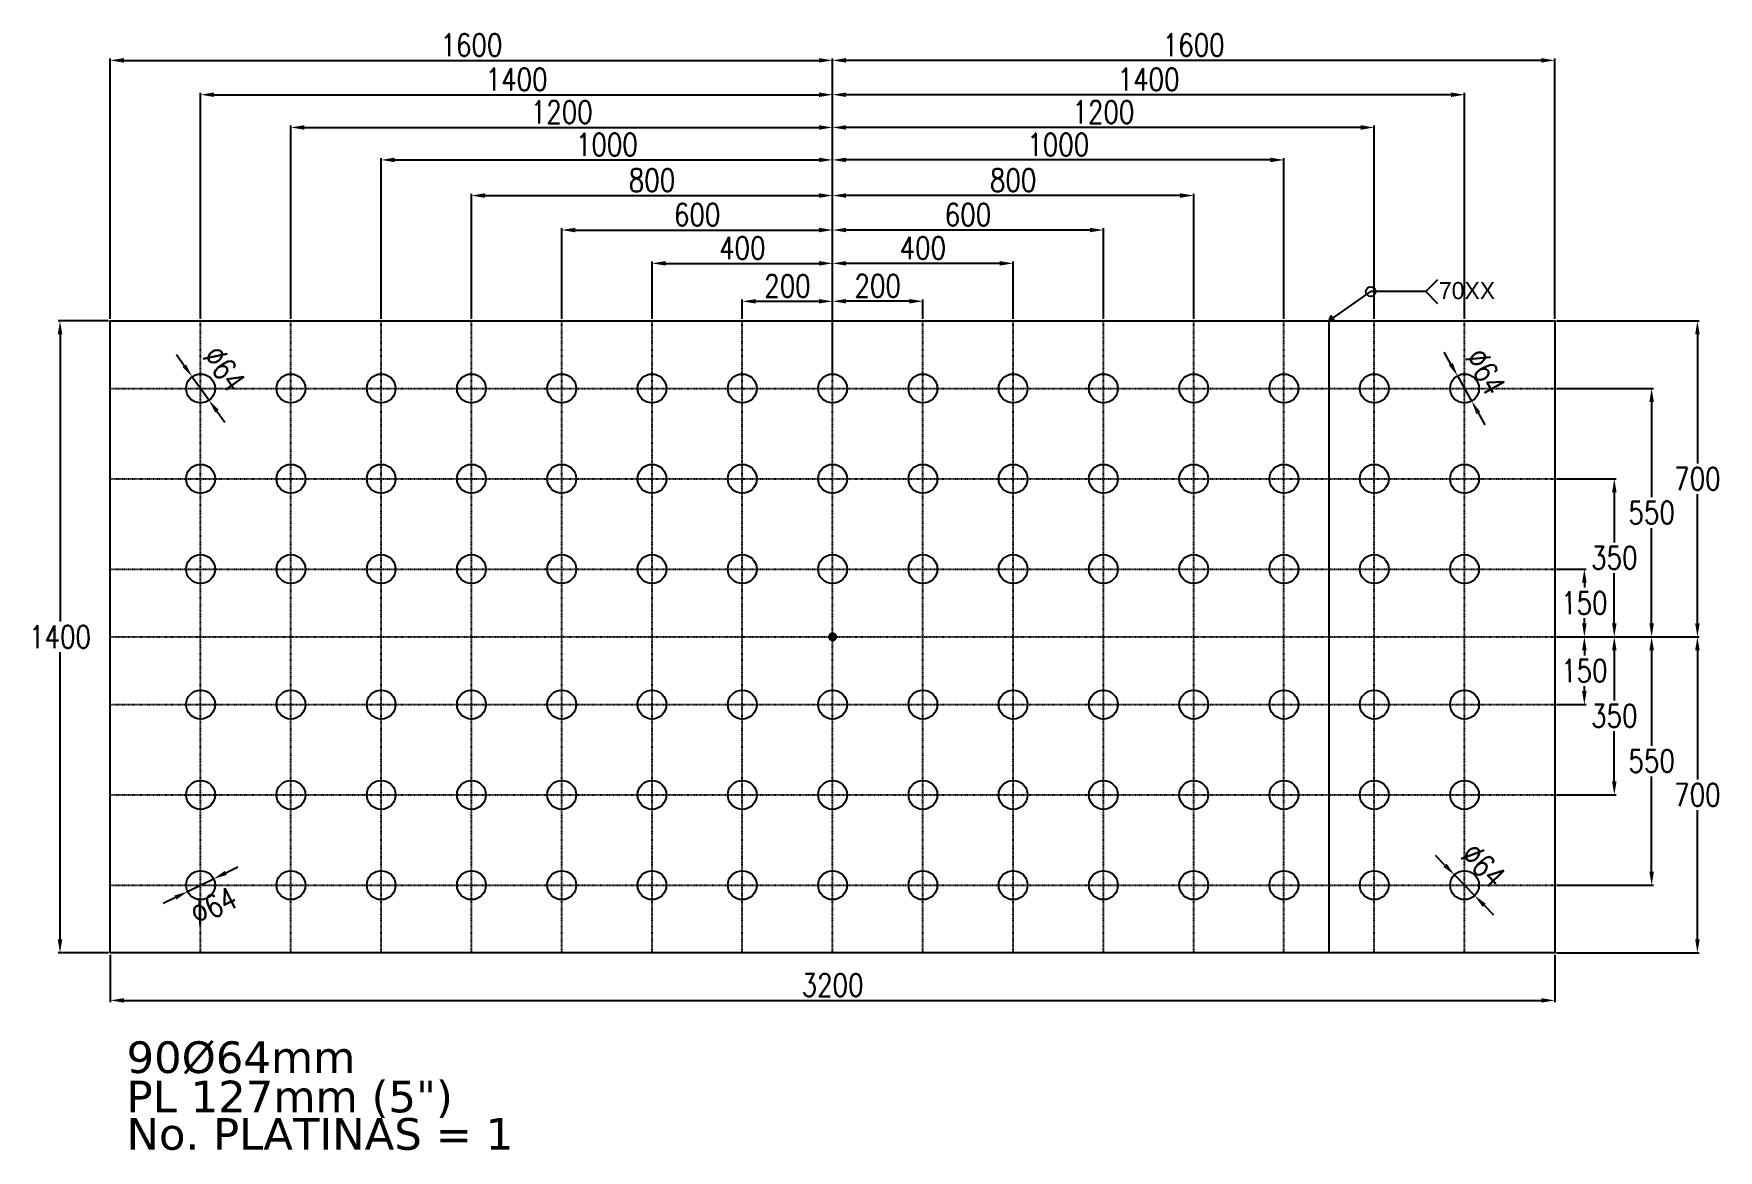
# Model space of a CAD drawing. Header units: millimetres. Extents: x 1541 to 289025, y -12015 to 47026.
# Drawn here: x 22992 to 26724, y 5509 to 7982 of the extents above; entities that cross this region are included whole.
import ezdxf

# ---------------------------------------------------------------- set-up
doc = ezdxf.new("R2010")
doc.units = ezdxf.units.MM
doc.header["$LTSCALE"] = 0.1
doc.linetypes.add('DASHDOT', pattern=[25.4, 12.7, -6.35, 0, -6.35])
doc.layers.get('0').update_dxf_attribs({"color": 255})
for name, color, linetype in [('COTAS', 8, 'Continuous'), ('EJE PERNOS', 1, 'DASHDOT'), ('PERNOS', 3, 'Continuous'), ('PLATINA', 5, 'Continuous'), ('TEXTO GENERAL', 3, 'Continuous'), ('TITULO', 3, 'Continuous')]:
    doc.layers.add(name, color=color, linetype=linetype)
doc.styles.add('CNI_COTAS', font='romans.shx', dxfattribs={"width": 0.8})
doc.styles.add('ROMANS', font='DINGRAFO.SHX')
doc.styles.add('VERDANA', font='verdana.ttf')
doc.dimstyles.new('1.3', dxfattribs={"dimscale": 0, "dimtxt": 50, "dimasz": 30, "dimexe": 4, "dimexo": 4, "dimgap": 9, "dimtad": 1, "dimdec": 0, "dimzin": 4, "dimdsep": 46, "dimtxsty": 'CNI_COTAS', "dimcen": 0, "dimclrd": 256, "dimclrt": 3, "dimadec": 0, "dimazin": 0, "dimtfac": 1, "dimtdec": 0, "dimtmove": 2, "dimatfit": 0, "dimfxl": 0.05, "dimtolj": 1, "dimtzin": 0, "dimarcsym": 0})

# ---------------------------------------------------------------- blocks, each defined once
blk = doc.blocks.new('*D2799')
at = {"layer": 'COTAS', "color": 0, "lineweight": -2, "ltscale": 3, "transparency": 16777216}
for p, q in [((26365.5, 7196.1), (26580, 7196.1)), ((26365.5, 6646.1), (26580, 6646.1))]:
    blk.add_line(p, q, dxfattribs=at)
at = {"layer": 'COTAS', "lineweight": -2, "ltscale": 3, "transparency": 16777216}
for p, q in [((26576, 7166.1), (26576, 6955.1)), ((26576, 6676.1), (26576, 6887.1))]:
    blk.add_line(p, q, dxfattribs=at)
at = {"layer": 'COTAS', "ltscale": 3, "transparency": 16777216}
for points in [[(26571, 7166.1), (26581, 7166.1), (26576, 7196.1)], [(26571, 6676.1), (26581, 6676.1), (26576, 6646.1)]]:
    blk.add_solid(points, dxfattribs=at)
at = {"layer": 'Defpoints', "color": 0, "ltscale": 3, "transparency": 16777216}
for p in [(26361.5, 7196.1), (26361.5, 6646.1), (26576, 6646.1)]:
    blk.add_point(p, dxfattribs=at)
at = {"layer": 'COTAS', "color": 3, "ltscale": 3, "transparency": 16777216, "insert": (26576, 6921.1), "char_height": 50, "attachment_point": 5, "rotation": 0.2, "style": 'CNI_COTAS'}
blk.add_mtext('\\A1;550', dxfattribs=at)
blk = doc.blocks.new('*D3275')
at = {"layer": 'COTAS', "color": 0, "lineweight": -2, "transparency": 16777216}
for p, q in [((23157.5, 7346.1), (23046.1, 7346.1)), ((23157.5, 5946.1), (23046.1, 5946.1))]:
    blk.add_line(p, q, dxfattribs=at)
at = {"layer": 'COTAS', "lineweight": -2, "transparency": 16777216}
for p, q in [((23050.1, 7316.1), (23050.1, 6680.1)), ((23050.1, 5976.1), (23050.1, 6612.1))]:
    blk.add_line(p, q, dxfattribs=at)
at = {"layer": 'COTAS', "transparency": 16777216}
for points in [[(23045.1, 7316.1), (23055.1, 7316.1), (23050.1, 7346.1)], [(23045.1, 5976.1), (23055.1, 5976.1), (23050.1, 5946.1)]]:
    blk.add_solid(points, dxfattribs=at)
at = {"layer": 'Defpoints', "color": 0, "transparency": 16777216}
for p in [(23050.1, 7346.1), (23161.5, 7346.1), (23161.5, 5946.1)]:
    blk.add_point(p, dxfattribs=at)
at = {"layer": 'COTAS', "color": 3, "transparency": 16777216, "insert": (23050.1, 6646.1), "char_height": 50, "attachment_point": 5, "rotation": 0.2, "style": 'CNI_COTAS'}
blk.add_mtext('\\A1;1400', dxfattribs=at)
blk = doc.blocks.new('*D3276')
at = {"layer": 'COTAS', "color": 0, "lineweight": -2, "transparency": 16777216}
for p, q in [((23161.5, 5942.1), (23161.5, 5837)), ((26361.5, 5942.1), (26361.5, 5837))]:
    blk.add_line(p, q, dxfattribs=at)
at = {"layer": 'COTAS', "lineweight": -2, "transparency": 16777216}
blk.add_line((23191.5, 5841), (26331.5, 5841), dxfattribs=at)
at = {"layer": 'COTAS', "transparency": 16777216}
for points in [[(23191.5, 5846), (23191.5, 5836), (23161.5, 5841)], [(26331.5, 5846), (26331.5, 5836), (26361.5, 5841)]]:
    blk.add_solid(points, dxfattribs=at)
at = {"layer": 'Defpoints', "color": 0, "transparency": 16777216}
for p in [(23161.5, 5946.1), (26361.5, 5946.1), (26361.5, 5841)]:
    blk.add_point(p, dxfattribs=at)
at = {"layer": 'COTAS', "color": 3, "transparency": 16777216, "insert": (24761.5, 5875), "char_height": 50, "attachment_point": 5, "style": 'CNI_COTAS'}
blk.add_mtext('\\A1;3200', dxfattribs=at)
blk = doc.blocks.new('*D2822')
at = {"layer": 'COTAS', "color": 0, "lineweight": -2, "ltscale": 3, "transparency": 16777216}
for p, q in [((26365.5, 6646.1), (26430.9, 6646.1)), ((26365.5, 6496.1), (26430.9, 6496.1))]:
    blk.add_line(p, q, dxfattribs=at)
at = {"layer": 'COTAS', "lineweight": -2, "ltscale": 3, "transparency": 16777216}
for p, q in [((26426.9, 6616.1), (26426.9, 6605.1)), ((26426.9, 6526.1), (26426.9, 6537.1))]:
    blk.add_line(p, q, dxfattribs=at)
at = {"layer": 'COTAS', "ltscale": 3, "transparency": 16777216}
for points in [[(26421.9, 6616.1), (26431.9, 6616.1), (26426.9, 6646.1)], [(26421.9, 6526.1), (26431.9, 6526.1), (26426.9, 6496.1)]]:
    blk.add_solid(points, dxfattribs=at)
at = {"layer": 'Defpoints', "color": 0, "ltscale": 3, "transparency": 16777216}
for p in [(26361.5, 6646.1), (26426.9, 6646.1), (26361.5, 6496.1)]:
    blk.add_point(p, dxfattribs=at)
at = {"layer": 'COTAS', "color": 3, "ltscale": 3, "transparency": 16777216, "insert": (26426.9, 6571.1), "char_height": 50, "attachment_point": 5, "rotation": 0.2, "style": 'CNI_COTAS'}
blk.add_mtext('\\A1;150', dxfattribs=at)
blk = doc.blocks.new('*D2823')
at = {"layer": 'COTAS', "color": 0, "lineweight": -2, "ltscale": 3, "transparency": 16777216}
for p, q in [((26365.5, 6646.1), (26497.3, 6646.1)), ((26365.5, 6296.1), (26497.3, 6296.1))]:
    blk.add_line(p, q, dxfattribs=at)
at = {"layer": 'COTAS', "lineweight": -2, "ltscale": 3, "transparency": 16777216}
for p, q in [((26493.3, 6616.1), (26493.3, 6505.1)), ((26493.3, 6326.1), (26493.3, 6437.1))]:
    blk.add_line(p, q, dxfattribs=at)
at = {"layer": 'COTAS', "ltscale": 3, "transparency": 16777216}
for points in [[(26488.3, 6616.1), (26498.3, 6616.1), (26493.3, 6646.1)], [(26488.3, 6326.1), (26498.3, 6326.1), (26493.3, 6296.1)]]:
    blk.add_solid(points, dxfattribs=at)
at = {"layer": 'Defpoints', "color": 0, "ltscale": 3, "transparency": 16777216}
for p in [(26361.5, 6646.1), (26493.3, 6646.1), (26361.5, 6296.1)]:
    blk.add_point(p, dxfattribs=at)
at = {"layer": 'COTAS', "color": 3, "ltscale": 3, "transparency": 16777216, "insert": (26493.3, 6471.1), "char_height": 50, "attachment_point": 5, "rotation": 0.2, "style": 'CNI_COTAS'}
blk.add_mtext('\\A1;350', dxfattribs=at)
blk = doc.blocks.new('*D2824')
at = {"layer": 'COTAS', "color": 0, "lineweight": -2, "ltscale": 3, "transparency": 16777216}
for p, q in [((26365.5, 6646.1), (26580, 6646.1)), ((26365.5, 6096.1), (26580, 6096.1))]:
    blk.add_line(p, q, dxfattribs=at)
at = {"layer": 'COTAS', "lineweight": -2, "ltscale": 3, "transparency": 16777216}
for p, q in [((26576, 6616.1), (26576, 6405.1)), ((26576, 6126.1), (26576, 6337.1))]:
    blk.add_line(p, q, dxfattribs=at)
at = {"layer": 'COTAS', "ltscale": 3, "transparency": 16777216}
for points in [[(26571, 6616.1), (26581, 6616.1), (26576, 6646.1)], [(26571, 6126.1), (26581, 6126.1), (26576, 6096.1)]]:
    blk.add_solid(points, dxfattribs=at)
at = {"layer": 'Defpoints', "color": 0, "ltscale": 3, "transparency": 16777216}
for p in [(26361.5, 6646.1), (26576, 6646.1), (26361.5, 6096.1)]:
    blk.add_point(p, dxfattribs=at)
at = {"layer": 'COTAS', "color": 3, "ltscale": 3, "transparency": 16777216, "insert": (26576, 6371.1), "char_height": 50, "attachment_point": 5, "rotation": 0.2, "style": 'CNI_COTAS'}
blk.add_mtext('\\A1;550', dxfattribs=at)
blk = doc.blocks.new('*D2825')
at = {"layer": 'COTAS', "color": 0, "lineweight": -2, "ltscale": 3, "transparency": 16777216}
for p, q in [((26365.5, 6646.1), (26681.4, 6646.1)), ((26365.5, 5946.1), (26681.4, 5946.1))]:
    blk.add_line(p, q, dxfattribs=at)
at = {"layer": 'COTAS', "lineweight": -2, "ltscale": 3, "transparency": 16777216}
for p, q in [((26677.4, 6616.1), (26677.4, 6330.1)), ((26677.4, 5976.1), (26677.4, 6262.1))]:
    blk.add_line(p, q, dxfattribs=at)
at = {"layer": 'COTAS', "ltscale": 3, "transparency": 16777216}
for points in [[(26672.4, 6616.1), (26682.4, 6616.1), (26677.4, 6646.1)], [(26672.4, 5976.1), (26682.4, 5976.1), (26677.4, 5946.1)]]:
    blk.add_solid(points, dxfattribs=at)
at = {"layer": 'Defpoints', "color": 0, "ltscale": 3, "transparency": 16777216}
for p in [(26361.5, 6646.1), (26677.4, 6646.1), (26361.5, 5946.1)]:
    blk.add_point(p, dxfattribs=at)
at = {"layer": 'COTAS', "color": 3, "ltscale": 3, "transparency": 16777216, "insert": (26677.4, 6296.1), "char_height": 50, "attachment_point": 5, "rotation": 0.2, "style": 'CNI_COTAS'}
blk.add_mtext('\\A1;700', dxfattribs=at)
blk = doc.blocks.new('*D2826')
at = {"layer": 'COTAS', "color": 0, "lineweight": -2, "ltscale": 3, "transparency": 16777216}
for p, q in [((24761.5, 7350.1), (24761.5, 7393.3)), ((24961.5, 7350.1), (24961.5, 7393.3))]:
    blk.add_line(p, q, dxfattribs=at)
at = {"layer": 'COTAS', "lineweight": -2, "ltscale": 3, "transparency": 16777216}
blk.add_line((24931.5, 7389.3), (24791.5, 7389.3), dxfattribs=at)
at = {"layer": 'COTAS', "ltscale": 3, "transparency": 16777216}
for points in [[(24791.5, 7394.3), (24791.5, 7384.3), (24761.5, 7389.3)], [(24931.5, 7394.3), (24931.5, 7384.3), (24961.5, 7389.3)]]:
    blk.add_solid(points, dxfattribs=at)
at = {"layer": 'Defpoints', "color": 0, "ltscale": 3, "transparency": 16777216}
for p in [(24761.5, 7389.3), (24761.5, 7346.1), (24961.5, 7346.1)]:
    blk.add_point(p, dxfattribs=at)
at = {"layer": 'COTAS', "color": 3, "ltscale": 3, "transparency": 16777216, "insert": (24861.5, 7423.3), "char_height": 50, "attachment_point": 5, "style": 'CNI_COTAS'}
blk.add_mtext('\\A1;200', dxfattribs=at)
blk = doc.blocks.new('*D2827')
at = {"layer": 'COTAS', "color": 0, "lineweight": -2, "ltscale": 3, "transparency": 16777216}
for p, q in [((24761.5, 7350.1), (24761.5, 7477.2)), ((25161.5, 7350.1), (25161.5, 7477.2))]:
    blk.add_line(p, q, dxfattribs=at)
at = {"layer": 'COTAS', "lineweight": -2, "ltscale": 3, "transparency": 16777216}
blk.add_line((25131.5, 7473.2), (24791.5, 7473.2), dxfattribs=at)
at = {"layer": 'COTAS', "ltscale": 3, "transparency": 16777216}
for points in [[(24791.5, 7478.2), (24791.5, 7468.2), (24761.5, 7473.2)], [(25131.5, 7478.2), (25131.5, 7468.2), (25161.5, 7473.2)]]:
    blk.add_solid(points, dxfattribs=at)
at = {"layer": 'Defpoints', "color": 0, "ltscale": 3, "transparency": 16777216}
for p in [(24761.5, 7473.2), (24761.5, 7346.1), (25161.5, 7346.1)]:
    blk.add_point(p, dxfattribs=at)
at = {"layer": 'COTAS', "color": 3, "ltscale": 3, "transparency": 16777216, "insert": (24961.5, 7507.2), "char_height": 50, "attachment_point": 5, "style": 'CNI_COTAS'}
blk.add_mtext('\\A1;400', dxfattribs=at)
blk = doc.blocks.new('*D2828')
at = {"layer": 'COTAS', "color": 0, "lineweight": -2, "ltscale": 3, "transparency": 16777216}
for p, q in [((24761.5, 7350.1), (24761.5, 7550.9)), ((25361.5, 7350.1), (25361.5, 7550.9))]:
    blk.add_line(p, q, dxfattribs=at)
at = {"layer": 'COTAS', "lineweight": -2, "ltscale": 3, "transparency": 16777216}
blk.add_line((25331.5, 7546.9), (24791.5, 7546.9), dxfattribs=at)
at = {"layer": 'COTAS', "ltscale": 3, "transparency": 16777216}
for points in [[(24791.5, 7551.9), (24791.5, 7541.9), (24761.5, 7546.9)], [(25331.5, 7551.9), (25331.5, 7541.9), (25361.5, 7546.9)]]:
    blk.add_solid(points, dxfattribs=at)
at = {"layer": 'Defpoints', "color": 0, "ltscale": 3, "transparency": 16777216}
for p in [(24761.5, 7546.9), (24761.5, 7346.1), (25361.5, 7346.1)]:
    blk.add_point(p, dxfattribs=at)
at = {"layer": 'COTAS', "color": 3, "ltscale": 3, "transparency": 16777216, "insert": (25061.5, 7580.9), "char_height": 50, "attachment_point": 5, "style": 'CNI_COTAS'}
blk.add_mtext('\\A1;600', dxfattribs=at)
blk = doc.blocks.new('*D2829')
at = {"layer": 'COTAS', "color": 0, "lineweight": -2, "ltscale": 3, "transparency": 16777216}
for p, q in [((24761.5, 7350.1), (24761.5, 7627.3)), ((25561.5, 7350.1), (25561.5, 7627.3))]:
    blk.add_line(p, q, dxfattribs=at)
at = {"layer": 'COTAS', "lineweight": -2, "ltscale": 3, "transparency": 16777216}
blk.add_line((25531.5, 7623.3), (24791.5, 7623.3), dxfattribs=at)
at = {"layer": 'COTAS', "ltscale": 3, "transparency": 16777216}
for points in [[(24791.5, 7628.3), (24791.5, 7618.3), (24761.5, 7623.3)], [(25531.5, 7628.3), (25531.5, 7618.3), (25561.5, 7623.3)]]:
    blk.add_solid(points, dxfattribs=at)
at = {"layer": 'Defpoints', "color": 0, "ltscale": 3, "transparency": 16777216}
for p in [(24761.5, 7623.3), (24761.5, 7346.1), (25561.5, 7346.1)]:
    blk.add_point(p, dxfattribs=at)
at = {"layer": 'COTAS', "color": 3, "ltscale": 3, "transparency": 16777216, "insert": (25161.5, 7657.3), "char_height": 50, "attachment_point": 5, "style": 'CNI_COTAS'}
blk.add_mtext('\\A1;800', dxfattribs=at)
blk = doc.blocks.new('*D2830')
at = {"layer": 'COTAS', "color": 0, "lineweight": -2, "ltscale": 3, "transparency": 16777216}
for p, q in [((24761.5, 7232.1), (24761.5, 7706.2)), ((25761.5, 7350.1), (25761.5, 7706.2))]:
    blk.add_line(p, q, dxfattribs=at)
at = {"layer": 'COTAS', "lineweight": -2, "ltscale": 3, "transparency": 16777216}
blk.add_line((25731.5, 7702.2), (24791.5, 7702.2), dxfattribs=at)
at = {"layer": 'COTAS', "ltscale": 3, "transparency": 16777216}
for points in [[(24791.5, 7707.2), (24791.5, 7697.2), (24761.5, 7702.2)], [(25731.5, 7707.2), (25731.5, 7697.2), (25761.5, 7702.2)]]:
    blk.add_solid(points, dxfattribs=at)
at = {"layer": 'Defpoints', "color": 0, "ltscale": 3, "transparency": 16777216}
for p in [(24761.5, 7702.2), (25761.5, 7346.1), (24761.5, 7228.1)]:
    blk.add_point(p, dxfattribs=at)
at = {"layer": 'COTAS', "color": 3, "ltscale": 3, "transparency": 16777216, "insert": (25261.5, 7736.2), "char_height": 50, "attachment_point": 5, "style": 'CNI_COTAS'}
blk.add_mtext('\\A1;1000', dxfattribs=at)
blk = doc.blocks.new('*D2831')
at = {"layer": 'COTAS', "color": 0, "lineweight": -2, "ltscale": 3, "transparency": 16777216}
for p, q in [((24761.5, 7350.1), (24761.5, 7778.1)), ((25961.5, 7350.1), (25961.5, 7778.1))]:
    blk.add_line(p, q, dxfattribs=at)
at = {"layer": 'COTAS', "lineweight": -2, "ltscale": 3, "transparency": 16777216}
blk.add_line((25931.5, 7774.1), (24791.5, 7774.1), dxfattribs=at)
at = {"layer": 'COTAS', "ltscale": 3, "transparency": 16777216}
for points in [[(24791.5, 7779.1), (24791.5, 7769.1), (24761.5, 7774.1)], [(25931.5, 7779.1), (25931.5, 7769.1), (25961.5, 7774.1)]]:
    blk.add_solid(points, dxfattribs=at)
at = {"layer": 'Defpoints', "color": 0, "ltscale": 3, "transparency": 16777216}
for p in [(24761.5, 7774.1), (24761.5, 7346.1), (25961.5, 7346.1)]:
    blk.add_point(p, dxfattribs=at)
at = {"layer": 'COTAS', "color": 3, "ltscale": 3, "transparency": 16777216, "insert": (25361.5, 7808.1), "char_height": 50, "attachment_point": 5, "style": 'CNI_COTAS'}
blk.add_mtext('\\A1;1200', dxfattribs=at)
blk = doc.blocks.new('*D2832')
at = {"layer": 'COTAS', "color": 0, "lineweight": -2, "ltscale": 3, "transparency": 16777216}
for p, q in [((24761.5, 7350.1), (24761.5, 7850.6)), ((26161.5, 7350.1), (26161.5, 7850.6))]:
    blk.add_line(p, q, dxfattribs=at)
at = {"layer": 'COTAS', "lineweight": -2, "ltscale": 3, "transparency": 16777216}
blk.add_line((26131.5, 7846.6), (24791.5, 7846.6), dxfattribs=at)
at = {"layer": 'COTAS', "ltscale": 3, "transparency": 16777216}
for points in [[(24791.5, 7851.6), (24791.5, 7841.6), (24761.5, 7846.6)], [(26131.5, 7851.6), (26131.5, 7841.6), (26161.5, 7846.6)]]:
    blk.add_solid(points, dxfattribs=at)
at = {"layer": 'Defpoints', "color": 0, "ltscale": 3, "transparency": 16777216}
for p in [(24761.5, 7846.6), (24761.5, 7346.1), (26161.5, 7346.1)]:
    blk.add_point(p, dxfattribs=at)
at = {"layer": 'COTAS', "color": 3, "ltscale": 3, "transparency": 16777216, "insert": (25461.5, 7880.6), "char_height": 50, "attachment_point": 5, "style": 'CNI_COTAS'}
blk.add_mtext('\\A1;1400', dxfattribs=at)
blk = doc.blocks.new('*D3279')
at = {"layer": 'COTAS', "color": 0, "lineweight": -2, "ltscale": 3, "transparency": 16777216}
for p, q in [((24761.5, 7350.1), (24761.5, 7926.7)), ((26361.5, 7350.1), (26361.5, 7926.7))]:
    blk.add_line(p, q, dxfattribs=at)
at = {"layer": 'COTAS', "lineweight": -2, "ltscale": 3, "transparency": 16777216}
blk.add_line((26331.5, 7922.7), (24791.5, 7922.7), dxfattribs=at)
at = {"layer": 'COTAS', "ltscale": 3, "transparency": 16777216}
for points in [[(24791.5, 7927.7), (24791.5, 7917.7), (24761.5, 7922.7)], [(26331.5, 7927.7), (26331.5, 7917.7), (26361.5, 7922.7)]]:
    blk.add_solid(points, dxfattribs=at)
at = {"layer": 'Defpoints', "color": 0, "ltscale": 3, "transparency": 16777216}
for p in [(24761.5, 7922.7), (24761.5, 7346.1), (26361.5, 7346.1)]:
    blk.add_point(p, dxfattribs=at)
at = {"layer": 'COTAS', "color": 3, "ltscale": 3, "transparency": 16777216, "insert": (25561.5, 7956.7), "char_height": 50, "attachment_point": 5, "style": 'CNI_COTAS'}
blk.add_mtext('\\A1;1600', dxfattribs=at)
blk = doc.blocks.new('*D2833')
at = {"layer": 'COTAS', "color": 0, "lineweight": -2, "ltscale": 3, "transparency": 16777216}
for p, q in [((24561.5, 7350.1), (24561.5, 7393.1)), ((24761.5, 7350.1), (24761.5, 7393.1))]:
    blk.add_line(p, q, dxfattribs=at)
at = {"layer": 'COTAS', "lineweight": -2, "ltscale": 3, "transparency": 16777216}
blk.add_line((24591.5, 7389.1), (24731.5, 7389.1), dxfattribs=at)
at = {"layer": 'COTAS', "ltscale": 3, "transparency": 16777216}
for points in [[(24591.5, 7394.1), (24591.5, 7384.1), (24561.5, 7389.1)], [(24731.5, 7394.1), (24731.5, 7384.1), (24761.5, 7389.1)]]:
    blk.add_solid(points, dxfattribs=at)
at = {"layer": 'Defpoints', "color": 0, "ltscale": 3, "transparency": 16777216}
for p in [(24761.5, 7389.1), (24561.5, 7346.1), (24761.5, 7346.1)]:
    blk.add_point(p, dxfattribs=at)
at = {"layer": 'COTAS', "color": 3, "ltscale": 3, "transparency": 16777216, "insert": (24661.5, 7423.1), "char_height": 50, "attachment_point": 5, "style": 'CNI_COTAS'}
blk.add_mtext('\\A1;200', dxfattribs=at)
blk = doc.blocks.new('*D2834')
at = {"layer": 'COTAS', "color": 0, "lineweight": -2, "ltscale": 3, "transparency": 16777216}
for p, q in [((24361.5, 7350.1), (24361.5, 7477.2)), ((24761.5, 7350.1), (24761.5, 7477.2))]:
    blk.add_line(p, q, dxfattribs=at)
at = {"layer": 'COTAS', "lineweight": -2, "ltscale": 3, "transparency": 16777216}
blk.add_line((24391.5, 7473.2), (24731.5, 7473.2), dxfattribs=at)
at = {"layer": 'COTAS', "ltscale": 3, "transparency": 16777216}
for points in [[(24391.5, 7478.2), (24391.5, 7468.2), (24361.5, 7473.2)], [(24731.5, 7478.2), (24731.5, 7468.2), (24761.5, 7473.2)]]:
    blk.add_solid(points, dxfattribs=at)
at = {"layer": 'Defpoints', "color": 0, "ltscale": 3, "transparency": 16777216}
for p in [(24761.5, 7473.2), (24361.5, 7346.1), (24761.5, 7346.1)]:
    blk.add_point(p, dxfattribs=at)
at = {"layer": 'COTAS', "color": 3, "ltscale": 3, "transparency": 16777216, "insert": (24561.5, 7507.2), "char_height": 50, "attachment_point": 5, "style": 'CNI_COTAS'}
blk.add_mtext('\\A1;400', dxfattribs=at)
blk = doc.blocks.new('*D2835')
at = {"layer": 'COTAS', "color": 0, "lineweight": -2, "ltscale": 3, "transparency": 16777216}
for p, q in [((24161.5, 7350.1), (24161.5, 7550.9)), ((24761.5, 7350.1), (24761.5, 7550.9))]:
    blk.add_line(p, q, dxfattribs=at)
at = {"layer": 'COTAS', "lineweight": -2, "ltscale": 3, "transparency": 16777216}
blk.add_line((24191.5, 7546.9), (24731.5, 7546.9), dxfattribs=at)
at = {"layer": 'COTAS', "ltscale": 3, "transparency": 16777216}
for points in [[(24191.5, 7551.9), (24191.5, 7541.9), (24161.5, 7546.9)], [(24731.5, 7551.9), (24731.5, 7541.9), (24761.5, 7546.9)]]:
    blk.add_solid(points, dxfattribs=at)
at = {"layer": 'Defpoints', "color": 0, "ltscale": 3, "transparency": 16777216}
for p in [(24761.5, 7546.9), (24161.5, 7346.1), (24761.5, 7346.1)]:
    blk.add_point(p, dxfattribs=at)
at = {"layer": 'COTAS', "color": 3, "ltscale": 3, "transparency": 16777216, "insert": (24461.5, 7580.9), "char_height": 50, "attachment_point": 5, "style": 'CNI_COTAS'}
blk.add_mtext('\\A1;600', dxfattribs=at)
blk = doc.blocks.new('*D2836')
at = {"layer": 'COTAS', "color": 0, "lineweight": -2, "ltscale": 3, "transparency": 16777216}
for p, q in [((23961.5, 7350.1), (23961.5, 7627.3)), ((24761.5, 7350.1), (24761.5, 7627.3))]:
    blk.add_line(p, q, dxfattribs=at)
at = {"layer": 'COTAS', "lineweight": -2, "ltscale": 3, "transparency": 16777216}
blk.add_line((23991.5, 7623.3), (24731.5, 7623.3), dxfattribs=at)
at = {"layer": 'COTAS', "ltscale": 3, "transparency": 16777216}
for points in [[(23991.5, 7628.3), (23991.5, 7618.3), (23961.5, 7623.3)], [(24731.5, 7628.3), (24731.5, 7618.3), (24761.5, 7623.3)]]:
    blk.add_solid(points, dxfattribs=at)
at = {"layer": 'Defpoints', "color": 0, "ltscale": 3, "transparency": 16777216}
for p in [(24761.5, 7623.3), (23961.5, 7346.1), (24761.5, 7346.1)]:
    blk.add_point(p, dxfattribs=at)
at = {"layer": 'COTAS', "color": 3, "ltscale": 3, "transparency": 16777216, "insert": (24361.5, 7657.3), "char_height": 50, "attachment_point": 5, "style": 'CNI_COTAS'}
blk.add_mtext('\\A1;800', dxfattribs=at)
blk = doc.blocks.new('*D2837')
at = {"layer": 'COTAS', "color": 0, "lineweight": -2, "ltscale": 3, "transparency": 16777216}
for p, q in [((23761.5, 7350.1), (23761.5, 7706.2)), ((24761.5, 7350.1), (24761.5, 7706.2))]:
    blk.add_line(p, q, dxfattribs=at)
at = {"layer": 'COTAS', "lineweight": -2, "ltscale": 3, "transparency": 16777216}
blk.add_line((23791.5, 7702.2), (24731.5, 7702.2), dxfattribs=at)
at = {"layer": 'COTAS', "ltscale": 3, "transparency": 16777216}
for points in [[(23791.5, 7707.2), (23791.5, 7697.2), (23761.5, 7702.2)], [(24731.5, 7707.2), (24731.5, 7697.2), (24761.5, 7702.2)]]:
    blk.add_solid(points, dxfattribs=at)
at = {"layer": 'Defpoints', "color": 0, "ltscale": 3, "transparency": 16777216}
for p in [(24761.5, 7702.2), (23761.5, 7346.1), (24761.5, 7346.1)]:
    blk.add_point(p, dxfattribs=at)
at = {"layer": 'COTAS', "color": 3, "ltscale": 3, "transparency": 16777216, "insert": (24261.5, 7736.2), "char_height": 50, "attachment_point": 5, "style": 'CNI_COTAS'}
blk.add_mtext('\\A1;1000', dxfattribs=at)
blk = doc.blocks.new('*D2838')
at = {"layer": 'COTAS', "color": 0, "lineweight": -2, "ltscale": 3, "transparency": 16777216}
for p, q in [((23561.5, 7350.1), (23561.5, 7778.1)), ((24761.5, 7350.1), (24761.5, 7778.1))]:
    blk.add_line(p, q, dxfattribs=at)
at = {"layer": 'COTAS', "lineweight": -2, "ltscale": 3, "transparency": 16777216}
blk.add_line((23591.5, 7774.1), (24731.5, 7774.1), dxfattribs=at)
at = {"layer": 'COTAS', "ltscale": 3, "transparency": 16777216}
for points in [[(23591.5, 7779.1), (23591.5, 7769.1), (23561.5, 7774.1)], [(24731.5, 7779.1), (24731.5, 7769.1), (24761.5, 7774.1)]]:
    blk.add_solid(points, dxfattribs=at)
at = {"layer": 'Defpoints', "color": 0, "ltscale": 3, "transparency": 16777216}
for p in [(24761.5, 7774.1), (23561.5, 7346.1), (24761.5, 7346.1)]:
    blk.add_point(p, dxfattribs=at)
at = {"layer": 'COTAS', "color": 3, "ltscale": 3, "transparency": 16777216, "insert": (24161.5, 7808.1), "char_height": 50, "attachment_point": 5, "style": 'CNI_COTAS'}
blk.add_mtext('\\A1;1200', dxfattribs=at)
blk = doc.blocks.new('*D2839')
at = {"layer": 'COTAS', "color": 0, "lineweight": -2, "ltscale": 3, "transparency": 16777216}
for p, q in [((23361.5, 7350.1), (23361.5, 7850.6)), ((24761.5, 7350.1), (24761.5, 7850.6))]:
    blk.add_line(p, q, dxfattribs=at)
at = {"layer": 'COTAS', "lineweight": -2, "ltscale": 3, "transparency": 16777216}
blk.add_line((23391.5, 7846.6), (24731.5, 7846.6), dxfattribs=at)
at = {"layer": 'COTAS', "ltscale": 3, "transparency": 16777216}
for points in [[(23391.5, 7851.6), (23391.5, 7841.6), (23361.5, 7846.6)], [(24731.5, 7851.6), (24731.5, 7841.6), (24761.5, 7846.6)]]:
    blk.add_solid(points, dxfattribs=at)
at = {"layer": 'Defpoints', "color": 0, "ltscale": 3, "transparency": 16777216}
for p in [(24761.5, 7846.6), (23361.5, 7346.1), (24761.5, 7346.1)]:
    blk.add_point(p, dxfattribs=at)
at = {"layer": 'COTAS', "color": 3, "ltscale": 3, "transparency": 16777216, "insert": (24061.5, 7880.6), "char_height": 50, "attachment_point": 5, "style": 'CNI_COTAS'}
blk.add_mtext('\\A1;1400', dxfattribs=at)
blk = doc.blocks.new('*D2840')
at = {"layer": 'COTAS', "color": 0, "lineweight": -2, "ltscale": 3, "transparency": 16777216}
for p, q in [((23161.5, 7350.1), (23161.5, 7926.7)), ((24761.5, 7350.1), (24761.5, 7926.7))]:
    blk.add_line(p, q, dxfattribs=at)
at = {"layer": 'COTAS', "lineweight": -2, "ltscale": 3, "transparency": 16777216}
blk.add_line((23191.5, 7922.7), (24731.5, 7922.7), dxfattribs=at)
at = {"layer": 'COTAS', "ltscale": 3, "transparency": 16777216}
for points in [[(23191.5, 7927.7), (23191.5, 7917.7), (23161.5, 7922.7)], [(24731.5, 7927.7), (24731.5, 7917.7), (24761.5, 7922.7)]]:
    blk.add_solid(points, dxfattribs=at)
at = {"layer": 'Defpoints', "color": 0, "ltscale": 3, "transparency": 16777216}
for p in [(24761.5, 7922.7), (23161.5, 7346.1), (24761.5, 7346.1)]:
    blk.add_point(p, dxfattribs=at)
at = {"layer": 'COTAS', "color": 3, "ltscale": 3, "transparency": 16777216, "insert": (23961.5, 7956.7), "char_height": 50, "attachment_point": 5, "style": 'CNI_COTAS'}
blk.add_mtext('\\A1;1600', dxfattribs=at)
blk = doc.blocks.new('*D2841')
at = {"layer": 'COTAS', "color": 0, "lineweight": -2, "ltscale": 3, "transparency": 16777216}
for p, q in [((26365.5, 6796.1), (26430.9, 6796.1)), ((26365.5, 6646.1), (26430.9, 6646.1))]:
    blk.add_line(p, q, dxfattribs=at)
at = {"layer": 'COTAS', "lineweight": -2, "ltscale": 3, "transparency": 16777216}
for p, q in [((26426.9, 6766.1), (26426.9, 6755.1)), ((26426.9, 6676.1), (26426.9, 6687.1))]:
    blk.add_line(p, q, dxfattribs=at)
at = {"layer": 'COTAS', "ltscale": 3, "transparency": 16777216}
for points in [[(26421.9, 6766.1), (26431.9, 6766.1), (26426.9, 6796.1)], [(26421.9, 6676.1), (26431.9, 6676.1), (26426.9, 6646.1)]]:
    blk.add_solid(points, dxfattribs=at)
at = {"layer": 'Defpoints', "color": 0, "ltscale": 3, "transparency": 16777216}
for p in [(26361.5, 6796.1), (26361.5, 6646.1), (26426.9, 6646.1)]:
    blk.add_point(p, dxfattribs=at)
at = {"layer": 'COTAS', "color": 3, "ltscale": 3, "transparency": 16777216, "insert": (26426.9, 6721.1), "char_height": 50, "attachment_point": 5, "rotation": 0.2, "style": 'CNI_COTAS'}
blk.add_mtext('\\A1;150', dxfattribs=at)
blk = doc.blocks.new('*D2842')
at = {"layer": 'COTAS', "color": 0, "lineweight": -2, "ltscale": 3, "transparency": 16777216}
for p, q in [((26365.5, 6996.1), (26497.3, 6996.1)), ((26365.5, 6646.1), (26497.3, 6646.1))]:
    blk.add_line(p, q, dxfattribs=at)
at = {"layer": 'COTAS', "lineweight": -2, "ltscale": 3, "transparency": 16777216}
for p, q in [((26493.3, 6966.1), (26493.3, 6855.1)), ((26493.3, 6676.1), (26493.3, 6787.1))]:
    blk.add_line(p, q, dxfattribs=at)
at = {"layer": 'COTAS', "ltscale": 3, "transparency": 16777216}
for points in [[(26488.3, 6966.1), (26498.3, 6966.1), (26493.3, 6996.1)], [(26488.3, 6676.1), (26498.3, 6676.1), (26493.3, 6646.1)]]:
    blk.add_solid(points, dxfattribs=at)
at = {"layer": 'Defpoints', "color": 0, "ltscale": 3, "transparency": 16777216}
for p in [(26361.5, 6996.1), (26361.5, 6646.1), (26493.3, 6646.1)]:
    blk.add_point(p, dxfattribs=at)
at = {"layer": 'COTAS', "color": 3, "ltscale": 3, "transparency": 16777216, "insert": (26493.3, 6821.1), "char_height": 50, "attachment_point": 5, "rotation": 0.2, "style": 'CNI_COTAS'}
blk.add_mtext('\\A1;350', dxfattribs=at)
blk = doc.blocks.new('*D2843')
at = {"layer": 'COTAS', "color": 0, "lineweight": -2, "ltscale": 3, "transparency": 16777216}
for p, q in [((26365.5, 7346.1), (26681.4, 7346.1)), ((26365.5, 6646.1), (26681.4, 6646.1))]:
    blk.add_line(p, q, dxfattribs=at)
at = {"layer": 'COTAS', "lineweight": -2, "ltscale": 3, "transparency": 16777216}
for p, q in [((26677.4, 7316.1), (26677.4, 7030.1)), ((26677.4, 6676.1), (26677.4, 6962.1))]:
    blk.add_line(p, q, dxfattribs=at)
at = {"layer": 'COTAS', "ltscale": 3, "transparency": 16777216}
for points in [[(26672.4, 7316.1), (26682.4, 7316.1), (26677.4, 7346.1)], [(26672.4, 6676.1), (26682.4, 6676.1), (26677.4, 6646.1)]]:
    blk.add_solid(points, dxfattribs=at)
at = {"layer": 'Defpoints', "color": 0, "ltscale": 3, "transparency": 16777216}
for p in [(26361.5, 7346.1), (26361.5, 6646.1), (26677.4, 6646.1)]:
    blk.add_point(p, dxfattribs=at)
at = {"layer": 'COTAS', "color": 3, "ltscale": 3, "transparency": 16777216, "insert": (26677.4, 6996.1), "char_height": 50, "attachment_point": 5, "rotation": 0.2, "style": 'CNI_COTAS'}
blk.add_mtext('\\A1;700', dxfattribs=at)
blk = doc.blocks.new('*D3280')
at = {"layer": 'COTAS', "lineweight": -2, "ltscale": 3, "transparency": 16777216}
for p, q in [((23417.2, 6123.3), (23444.2, 6136.5)), ((23332.8, 6082), (23390.3, 6110.1)), ((23305.8, 6068.8), (23278.9, 6055.6))]:
    blk.add_line(p, q, dxfattribs=at)
at = {"layer": 'COTAS', "ltscale": 3, "transparency": 16777216}
for points in [[(23415, 6127.8), (23419.4, 6118.8), (23390.3, 6110.1)], [(23303.6, 6073.3), (23308, 6064.3), (23332.8, 6082)]]:
    blk.add_solid(points, dxfattribs=at)
at = {"layer": 'Defpoints', "color": 0, "ltscale": 3, "transparency": 16777216}
for p in [(23390.3, 6110.1), (23332.8, 6082)]:
    blk.add_point(p, dxfattribs=at)
at = {"layer": 'COTAS', "color": 3, "ltscale": 3, "transparency": 16777216, "insert": (23390.6, 6050.1), "char_height": 50, "attachment_point": 5, "rotation": 26.0587, "style": 'CNI_COTAS'}
blk.add_mtext('\\A1;∅64', dxfattribs=at)
blk = doc.blocks.new('*D3281')
at = {"layer": 'COTAS', "lineweight": -2, "ltscale": 3, "transparency": 16777216}
for p, q in [((26131.2, 7250.1), (26116.5, 7276.3)), ((26145.9, 7224), (26177.2, 7168.2)), ((26191.9, 7142), (26206.6, 7115.9))]:
    blk.add_line(p, q, dxfattribs=at)
at = {"layer": 'COTAS', "ltscale": 3, "transparency": 16777216}
for points in [[(26135.5, 7252.6), (26126.8, 7247.7), (26145.9, 7224)], [(26196.3, 7144.5), (26187.6, 7139.6), (26177.2, 7168.2)]]:
    blk.add_solid(points, dxfattribs=at)
at = {"layer": 'Defpoints', "color": 0, "ltscale": 3, "transparency": 16777216}
for p in [(26145.9, 7224), (26177.2, 7168.2)]:
    blk.add_point(p, dxfattribs=at)
at = {"layer": 'COTAS', "color": 3, "ltscale": 3, "transparency": 16777216, "insert": (26208.2, 7232.9), "char_height": 50, "attachment_point": 5, "rotation": 299.3394, "style": 'CNI_COTAS'}
blk.add_mtext('\\A1;∅64', dxfattribs=at)
blk = doc.blocks.new('*D3282')
at = {"layer": 'COTAS', "lineweight": -2, "ltscale": 3, "transparency": 16777216}
for p, q in [((26118.2, 6140.4), (26097.2, 6161.8)), ((26139.2, 6118.9), (26183.9, 6073.2)), ((26204.9, 6051.7), (26225.8, 6030.3))]:
    blk.add_line(p, q, dxfattribs=at)
at = {"layer": 'COTAS', "ltscale": 3, "transparency": 16777216}
for points in [[(26121.8, 6143.9), (26114.6, 6136.9), (26139.2, 6118.9)], [(26208.5, 6055.2), (26201.3, 6048.2), (26183.9, 6073.2)]]:
    blk.add_solid(points, dxfattribs=at)
at = {"layer": 'Defpoints', "color": 0, "ltscale": 3, "transparency": 16777216}
for p in [(26139.2, 6118.9), (26183.9, 6073.2)]:
    blk.add_point(p, dxfattribs=at)
at = {"layer": 'COTAS', "color": 3, "ltscale": 3, "transparency": 16777216, "insert": (26203.4, 6139.6), "char_height": 50, "attachment_point": 5, "rotation": 314.3549, "style": 'CNI_COTAS'}
blk.add_mtext('\\A1;∅64', dxfattribs=at)
blk = doc.blocks.new('*D3283')
at = {"layer": 'COTAS', "lineweight": -2, "ltscale": 3, "transparency": 16777216}
for p, q in [((23325.4, 7246.4), (23307.9, 7270.8)), ((23342.9, 7222.1), (23380.2, 7170.1)), ((23397.7, 7145.7), (23415.2, 7121.3))]:
    blk.add_line(p, q, dxfattribs=at)
at = {"layer": 'COTAS', "ltscale": 3, "transparency": 16777216}
for points in [[(23329.4, 7249.3), (23321.3, 7243.5), (23342.9, 7222.1)], [(23401.7, 7148.6), (23393.6, 7142.8), (23380.2, 7170.1)]]:
    blk.add_solid(points, dxfattribs=at)
at = {"layer": 'Defpoints', "color": 0, "ltscale": 3, "transparency": 16777216}
for p in [(23342.9, 7222.1), (23380.2, 7170.1)]:
    blk.add_point(p, dxfattribs=at)
at = {"layer": 'COTAS', "color": 3, "ltscale": 3, "transparency": 16777216, "insert": (23413.9, 7239.5), "char_height": 50, "attachment_point": 5, "rotation": 305.6704, "style": 'CNI_COTAS'}
blk.add_mtext('\\A1;∅64', dxfattribs=at)
blk = doc.blocks.new('SOLDADURA ALREDEDOR 1')
h = blk.add_hatch(color=256)
h.dxf.hatch_style = 1
h.paths.add_polyline_path([(4573.7, 3619.4), (4577.4, 3614.2), (4571, 3613.6)])
for p in [(4575.6, 3616.8), (4689.2, 3649.2)]:
    blk.add_line(p, (4621.9, 3649.2))
blk.add_lwpolyline([(4703.9, 3634.4), (4689.2, 3649.2), (4703.9, 3664)])
blk.add_lwpolyline([(4571, 3613.6), (4573.7, 3619.4), (4577.4, 3614.2)], close=True)
blk.add_circle((4621.9, 3649.2), 5.81)
at = {"layer": 'TITULO', "style": 'ROMANS'}
blk.add_text('70XX', height=21, dxfattribs=at).set_placement((4705.4, 3640))
blk = doc.blocks.new('A$Cabe98760')
at = {"layer": 'COTAS', "color": 6}
blk.add_line((25861.5, 5946.1), (25861.5, 7346.1), dxfattribs=at)
at = {"layer": 'COTAS', "color": 2, "ltscale": 3, "const_width": 10}
blk.add_lwpolyline([(24756.5, 6646.1, 1), (24766.5, 6646.1, 1)], format="xyb", close=True, dxfattribs=at)
at = {"layer": 'EJE PERNOS'}
for p, q in [((23361.5, 5946.1), (23361.5, 7346.1)), ((23561.5, 5946.1), (23561.5, 7346.1)), ((23761.5, 5946.1), (23761.5, 7346.1)), ((23961.5, 5946.1), (23961.5, 7346.1)), ((24161.5, 5946.1), (24161.5, 7346.1)), ((24361.5, 5946.1), (24361.5, 7346.1)), ((24561.5, 5946.1), (24561.5, 7346.1)), ((24961.5, 5946.1), (24961.5, 7346.1)), ((25161.5, 5946.1), (25161.5, 7346.1)), ((25361.5, 5946.1), (25361.5, 7346.1)), ((25561.5, 5946.1), (25561.5, 7346.1)), ((25761.5, 5946.1), (25761.5, 7346.1)), ((25961.5, 5946.1), (25961.5, 7346.1)), ((26161.5, 5946.1), (26161.5, 7346.1)), ((23161.5, 7196.1), (26361.5, 7196.1)), ((23161.5, 6996.1), (26361.5, 6996.1)), ((23161.5, 6796.1), (26361.5, 6796.1)), ((23161.5, 6496.1), (26361.5, 6496.1)), ((23161.5, 6296.1), (26361.5, 6296.1)), ((23161.5, 6096.1), (26361.5, 6096.1))]:
    blk.add_line(p, q, dxfattribs=at)
at = {"layer": 'EJE PERNOS', "color": 4}
for p, q in [((24761.5, 5946.1), (24761.5, 7346.1)), ((23161.5, 6646.1), (26361.5, 6646.1))]:
    blk.add_line(p, q, dxfattribs=at)
at = {"layer": 'PERNOS', "ltscale": 3}
for centre in [(23361.5, 7196.1), (23561.5, 7196.1), (23761.5, 7196.1), (23961.5, 7196.1), (24161.5, 7196.1), (24361.5, 7196.1), (24561.5, 7196.1), (24761.5, 7196.1), (24961.5, 7196.1), (25161.5, 7196.1), (25361.5, 7196.1), (25561.5, 7196.1), (25761.5, 7196.1), (25961.5, 7196.1), (26161.5, 7196.1), (23361.5, 6996.1), (23561.5, 6996.1), (23761.5, 6996.1), (23961.5, 6996.1), (24161.5, 6996.1), (24361.5, 6996.1), (24561.5, 6996.1), (24761.5, 6996.1), (24961.5, 6996.1), (25161.5, 6996.1), (25361.5, 6996.1), (25561.5, 6996.1), (25761.5, 6996.1), (25961.5, 6996.1), (26161.5, 6996.1), (23361.5, 6796.1), (23561.5, 6796.1), (23761.5, 6796.1), (23961.5, 6796.1), (24161.5, 6796.1), (24361.5, 6796.1), (24561.5, 6796.1), (24761.5, 6796.1), (24961.5, 6796.1), (25161.5, 6796.1), (25361.5, 6796.1), (25561.5, 6796.1), (25761.5, 6796.1), (25961.5, 6796.1), (26161.5, 6796.1), (23361.5, 6496.1), (23561.5, 6496.1), (23761.5, 6496.1), (23961.5, 6496.1), (24161.5, 6496.1), (24361.5, 6496.1), (24561.5, 6496.1), (24761.5, 6496.1), (24961.5, 6496.1), (25161.5, 6496.1), (25361.5, 6496.1), (25561.5, 6496.1), (25761.5, 6496.1), (25961.5, 6496.1), (26161.5, 6496.1), (23361.5, 6296.1), (23561.5, 6296.1), (23761.5, 6296.1), (23961.5, 6296.1), (24161.5, 6296.1), (24361.5, 6296.1), (24561.5, 6296.1), (24761.5, 6296.1), (24961.5, 6296.1), (25161.5, 6296.1), (25361.5, 6296.1), (25561.5, 6296.1), (25761.5, 6296.1), (25961.5, 6296.1), (26161.5, 6296.1), (23361.5, 6096.1), (23561.5, 6096.1), (23761.5, 6096.1), (23961.5, 6096.1), (24161.5, 6096.1), (24361.5, 6096.1), (24561.5, 6096.1), (24761.5, 6096.1), (24961.5, 6096.1), (25161.5, 6096.1), (25361.5, 6096.1), (25561.5, 6096.1), (25761.5, 6096.1), (25961.5, 6096.1), (26161.5, 6096.1)]:
    blk.add_circle(centre, 32, dxfattribs=at)
at = {"layer": 'PLATINA', "linetype": 'Continuous'}
blk.add_lwpolyline([(23161.5, 5946.1), (23161.5, 7346.1), (26361.5, 7346.1), (26361.5, 5946.1)], close=True, dxfattribs=at)
at = {"xscale": 1.810712313348762, "yscale": 1.810712313348762, "zscale": 1.810712313348762}
blk.add_blockref('SOLDADURA ALREDEDOR 1', (17584.7, 802.9), dxfattribs=at)
at = {"layer": 'TEXTO GENERAL', "color": 3, "style": 'VERDANA'}
for s, p in [('90%%C64mm', (23197.4, 5680.3)), ('PL 127mm (5")', (23197.4, 5593.2)), ('No. PLATINAS = 1', (23197.4, 5510.4))]:
    blk.add_text(s, height=70, dxfattribs=at).set_placement(p)
at = {"layer": 'COTAS', "ltscale": 3}
for base, p1, p2, picture, middle in [((24761.5, 7922.7), (23161.5, 7346.1), (24761.5, 7346.1), '*D2840', (23961.5, 7956.7)), ((24761.5, 7922.7), (26361.5, 7346.1), (24761.5, 7346.1), '*D3279', (25561.5, 7956.7)), ((24761.5, 7846.6), (23361.5, 7346.1), (24761.5, 7346.1), '*D2839', (24061.5, 7880.6)), ((24761.5, 7846.6), (26161.5, 7346.1), (24761.5, 7346.1), '*D2832', (25461.5, 7880.6)), ((24761.5, 7774.1), (23561.5, 7346.1), (24761.5, 7346.1), '*D2838', (24161.5, 7808.1)), ((24761.5, 7774.1), (25961.5, 7346.1), (24761.5, 7346.1), '*D2831', (25361.5, 7808.1)), ((24761.5, 7702.2), (23761.5, 7346.1), (24761.5, 7346.1), '*D2837', (24261.5, 7736.2)), ((24761.5, 7702.2), (25761.5, 7346.1), (24761.5, 7228.1), '*D2830', (25261.5, 7736.2)), ((24761.5, 7623.3), (23961.5, 7346.1), (24761.5, 7346.1), '*D2836', (24361.5, 7657.3)), ((24761.5, 7623.3), (25561.5, 7346.1), (24761.5, 7346.1), '*D2829', (25161.5, 7657.3)), ((24761.5, 7546.9), (24161.5, 7346.1), (24761.5, 7346.1), '*D2835', (24461.5, 7580.9)), ((24761.5, 7546.9), (25361.5, 7346.1), (24761.5, 7346.1), '*D2828', (25061.5, 7580.9)), ((24761.5, 7473.2), (24361.5, 7346.1), (24761.5, 7346.1), '*D2834', (24561.5, 7507.2)), ((24761.5, 7473.2), (25161.5, 7346.1), (24761.5, 7346.1), '*D2827', (24961.5, 7507.2)), ((24761.5, 7389.1), (24561.5, 7346.1), (24761.5, 7346.1), '*D2833', (24661.5, 7423.1)), ((24761.5, 7389.3), (24961.5, 7346.1), (24761.5, 7346.1), '*D2826', (24861.5, 7423.3))]:
    dim = blk.add_linear_dim(base=base, p1=p1, p2=p2, dimstyle='1.3', override={"dimscale": 1}, dxfattribs=at)
    dim.commit()
    dim.dimension.update_dxf_attribs({"geometry": picture, "text_midpoint": middle})
at = {"layer": 'COTAS'}
dim = blk.add_linear_dim(base=(23050.1, 7346.1), p1=(23161.5, 5946.1), p2=(23161.5, 7346.1), angle=270, dimstyle='1.3', override={"dimscale": 1}, dxfattribs=at)
dim.commit()
dim.dimension.update_dxf_attribs({"geometry": '*D3275', "text_midpoint": (23050.1, 6646.1), "text_rotation": 0.2})
at = {"layer": 'COTAS', "ltscale": 3}
for p1, p2, picture, middle in [((23342.9, 7222.1), (23380.2, 7170.1), '*D3283', (23413.9, 7239.5)), ((26145.9, 7224), (26177.2, 7168.2), '*D3281', (26208.2, 7232.9)), ((26139.2, 6118.9), (26183.9, 6073.2), '*D3282', (26203.4, 6139.6)), ((23332.8, 6082), (23390.3, 6110.1), '*D3280', (23390.6, 6050.1))]:
    dim = blk.add_diameter_dim_2p(p1=p1, p2=p2, dimstyle='1.3', override={"dimscale": 1}, dxfattribs=at)
    dim.commit()
    dim.dimension.update_dxf_attribs({"geometry": picture, "text_midpoint": middle, "dimtype": 131})
for base, p1, picture, middle in [((26677.4, 6646.1), (26361.5, 7346.1), '*D2843', (26677.4, 6996.1)), ((26576, 6646.1), (26361.5, 7196.1), '*D2799', (26576, 6921.1)), ((26493.3, 6646.1), (26361.5, 6996.1), '*D2842', (26493.3, 6821.1)), ((26426.9, 6646.1), (26361.5, 6796.1), '*D2841', (26426.9, 6721.1)), ((26426.9, 6646.1), (26361.5, 6496.1), '*D2822', (26426.9, 6571.1)), ((26493.3, 6646.1), (26361.5, 6296.1), '*D2823', (26493.3, 6471.1)), ((26576, 6646.1), (26361.5, 6096.1), '*D2824', (26576, 6371.1)), ((26677.4, 6646.1), (26361.5, 5946.1), '*D2825', (26677.4, 6296.1))]:
    dim = blk.add_linear_dim(base=base, p1=p1, p2=(26361.5, 6646.1), angle=90, dimstyle='1.3', override={"dimscale": 1}, dxfattribs=at)
    dim.commit()
    dim.dimension.update_dxf_attribs({"geometry": picture, "text_midpoint": middle, "text_rotation": 0.2})
at = {"layer": 'COTAS'}
dim = blk.add_linear_dim(base=(26361.5, 5841), p1=(23161.5, 5946.1), p2=(26361.5, 5946.1), dimstyle='1.3', override={"dimscale": 1}, dxfattribs=at)
dim.commit()
dim.dimension.update_dxf_attribs({"geometry": '*D3276', "text_midpoint": (24761.5, 5875)})

msp = doc.modelspace()

# ---------------------------------------------------------------- block references
at = {"layer": 'COTAS'}
msp.add_blockref('A$Cabe98760', (0, 0), dxfattribs=at)

doc.saveas('drawing.dxf')
